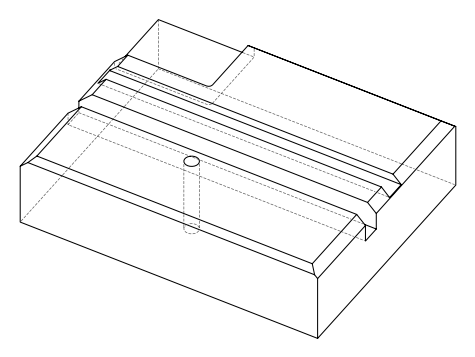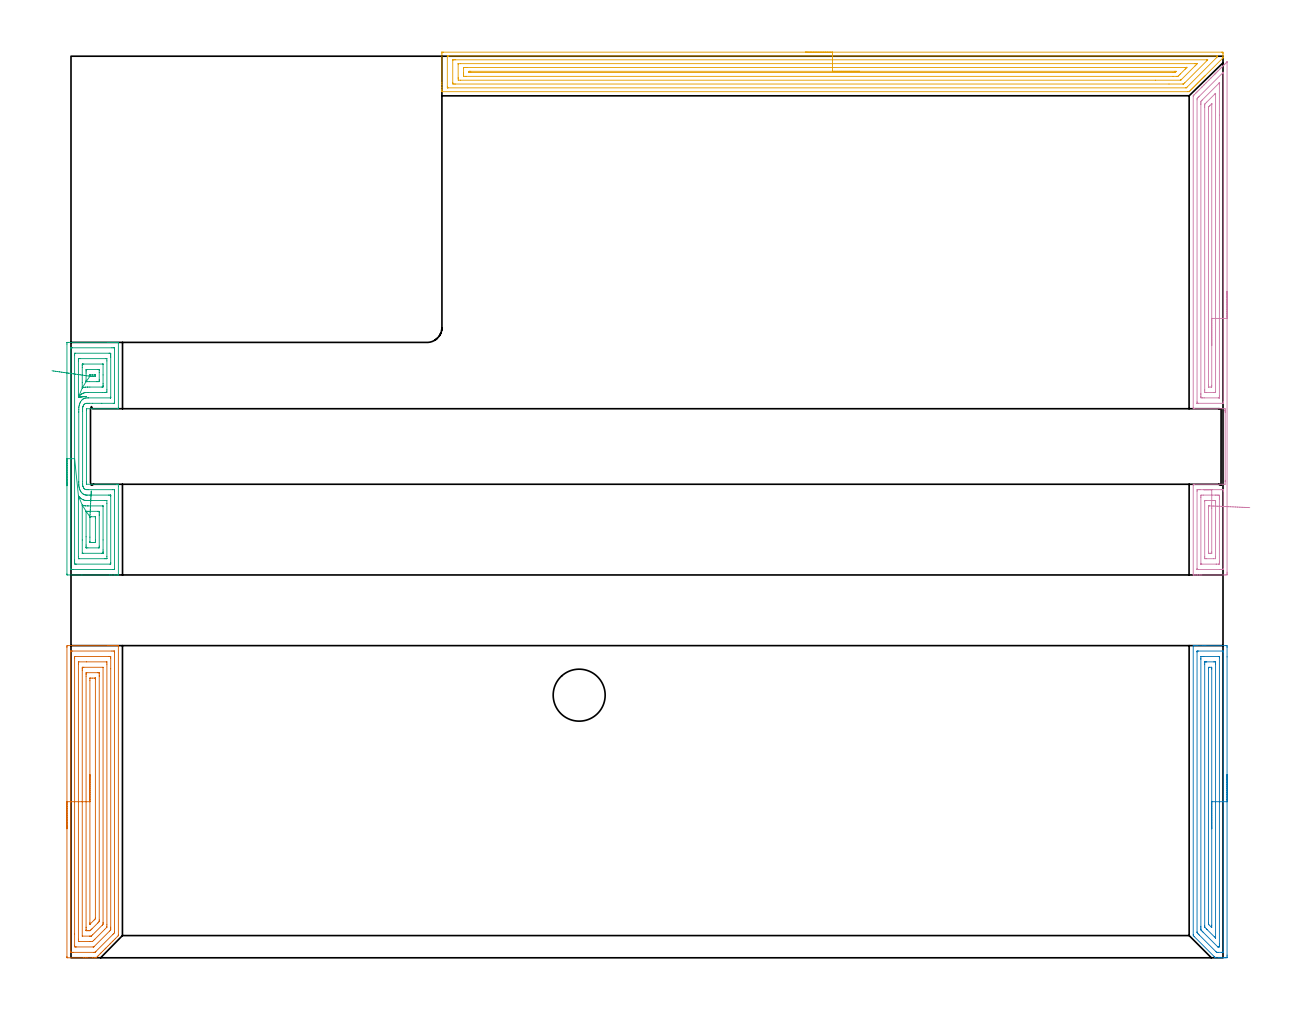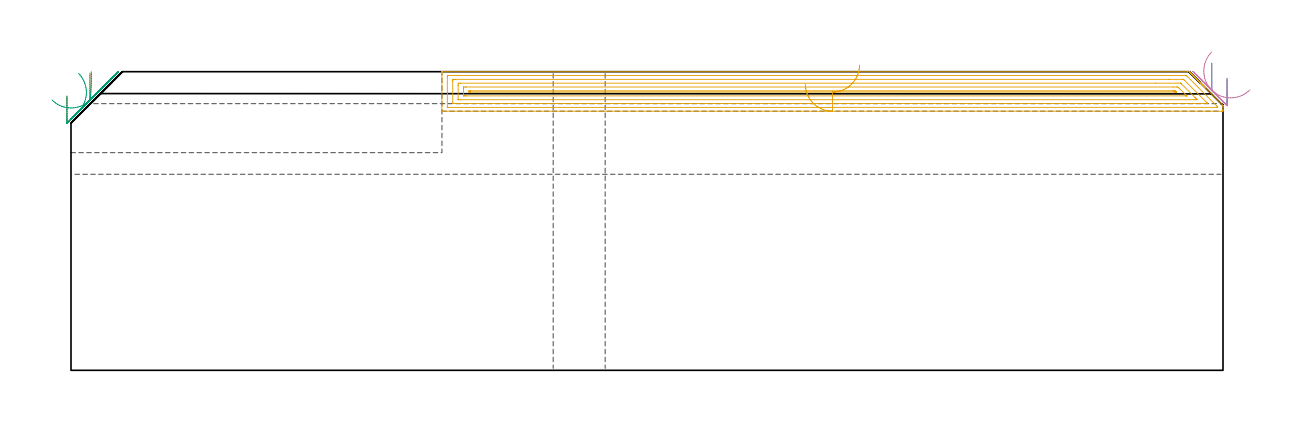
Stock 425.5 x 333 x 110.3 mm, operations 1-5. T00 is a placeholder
(PLAN: 13 operations, 6 tool changes, 124.8 min)
(1 AREA_MILL | FG_CHAMFER_SURFACE | UGT0205_001 | 6.69 min | 22216 mm3)
(2 AREA_MILL_1 | FG_CHAMFER_SURFACE_1 | UGT0205_001 | 4.73 min | 9531 mm3)
(3 AREA_MILL_2 | FG_CHAMFER_SURFACE_2 | UGT0205_001 | 4.59 min | 18210 mm3)
(4 AREA_MILL_3 | FG_CHAMFER_SURFACE_3 | UGT0205_001 | 6.88 min | 15377 mm3)
(5 AREA_MILL_4 | FG_CHAMFER_SURFACE_4 | UGT0205_001 | 13.79 min | 30699 mm3)
(6 AREA_MILL_5 | FG_CHAMFER_SURFACE_5 | UGT0205_001 | 9.9 min | 13432 mm3)
(7 MILL_CORNER_NOTCH_RECTANGULAR | CORNER_NOTCH_RECTANGULAR | NXT0201_013 | Follow Part, ap 2.5, ae 75% | 56.53 min | 430630 mm3)
(8 MILL_RECTANGULAR_SLOT | SLOT_RECTANGULAR | UGT0201_094 | Follow Part, ap 5, ae 75% | 5.38 min | 133810 mm3)
(9 MILL_RECTANGULAR_SLOT_1 | SLOT_RECTANGULAR_1 | UGT0201_094 | Follow Part, ap 5, ae 75% | 15.1 min | 417049 mm3)
(10 SPOT_DRILL | STEP1HOLE | NXT0321_9005460120000 | 0.05 min | 174 mm3)
(11 DRILL_BLIND_HOLE_INTO_CENTER | STEP1HOLE | NXT0301_092 | 0.08 min | 1740 mm3)
(12 GUN_DRILL_THROUGH_HOLE | STEP1HOLE | UGT0307_009 | 0.57 min | 10550 mm3)
(13 DRILL_TO_ENLARGE_THROUGH_HOLE | STEP1HOLE | UGT0301_259 | 0.48 min | 19427 mm3)
(TOOL UGT0205_001 | Chamfer Mill 20 x 3 x 45 deg. | D20 FL50 Z2)
(TOOL NXT0201_013 | ENDMILL 10mm | D10 FL30 Z4)
(TOOL UGT0201_094 | End mill 20 mm | D20 FL38 Z4)
(TOOL NXT0321_9005460120000 | NC Spot Drill, 142deg, 12mm, Carbide, Uncoated | D12 PA142 FL30 Z2)
(TOOL NXT0301_092 | Carbide Drill 12.1mm [860.1-1210-061A1-MM 2214] | D12.1 PA140 FL77 Z2)
(TOOL UGT0307_009 | Gun Drill 12 mm | D12 PA130 FL24 Z1)
(TOOL UGT0301_259 | Twist Drill 19.2 mm | D19.2 PA118 FL140 Z2)
(OP 1 AREA_MILL)
G17 G21 G94 G90
T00 M6
G54
G17 G0 G90 X-1.5 Y47.65 S1061 M3
G43 Z120.3 H0
Z101.3
G94 G1 Y47.688 Z100.428 F250.
Y47.802 Z99.564
Y47.991 Z98.712
Y48.253 Z97.88
Y48.587 Z97.074
Y48.99 Z96.3
Y49.459 Z95.564
Y49.99 Z94.872
Y50.579 Z94.229
Y51.222 Z93.64
Y51.914 Z93.108
Y52.65 Z92.64
Y53.424 Z92.237
Y54.23 Z91.903
Y55.062 Z91.641
Y55.914 Z91.452
Y56.778 Z91.338
Y57.65 Z91.3
Y114.708
X-1.497 Y115.014 Z91.302
X-1.492 Y115.29 Z91.306
X-1.211 Y115.3 Z91.586
X13.646 Z106.441
X14.238 Z107.032
X14.836 Z107.633
X15.13 Z107.926
X15.728 Z108.524
X16.021 Z108.816
X16.597 Z109.396
X17.114 Z109.913
X17.455 Y115.293 Z110.247
X17.497 Y115.29 Z110.288
X17.5 Y115.153 Z110.3
Y8.616
Y8.205 Z110.285
X17.387 Y8.086 Z110.184
X16.471 Y7.171 Z109.271
X16.135 Y6.833 Z108.931
X15.578 Y6.278 Z108.378
X15.243 Y5.942 Z108.04
X14.686 Y5.386 Z107.486
X14.352 Y5.05 Z107.148
X13.794 Y4.493 Z106.593
X13.46 Y4.159 Z106.257
X12.901 Y3.601 Z105.701
X12.569 Y3.267 Z105.365
X12.009 Y2.709 Z104.808
X11.677 Y2.376 Z104.474
X11.116 Y1.816 Z103.916
X10.786 Y1.484 Z103.582
X10.224 Y0.924 Z103.024
X9.894 Y0.592 Z102.69
X9.447 Y0.147 Z102.245
X9.337 Y0.04 Z102.135
X9.304 Y0.01 Z102.101
X9.044 Y0. Z101.843
X8.587 Z101.386
X8. Z100.795
X5.924 Z98.722
X5.326 Z98.121
X4.734 Z97.529
X-1.212 Y0.001 Z91.585
X-1.492 Y0.01 Z91.306
X-1.499 Y0.288 Z91.299
Y0.32
X-1.5 Y57.65 Z91.3
X-0.086 Z92.714
X-0.085 Y113.055 Z92.715
X-0.082 Y113.184 Z92.718
X-0.079 Y113.269 Z92.721
X-0.074 Y113.292 Z92.726
X-0.067 Y113.293 Z92.733
X-0.021 Y113.296 Z92.779
X0.495 Y113.3 Z93.295
X15.13 Z107.93
X15.647 Y113.298 Z108.447
X16.021 Y113.292 Z108.821
X16.068 Y113.29 Z108.868
X16.079 Y113.119 Z108.879
X16.084 Y112.989 Z108.884
X16.085 Y112.925 Z108.885
Y9.443
X16.083 Y9.378 Z108.883
X16.079 Y9.253 Z108.879
X16.021 Y9.183 Z108.821
X15.741 Y8.896 Z108.541
X15.466 Y8.616 Z108.266
X9.226 Y2.376 Z102.026
X9.058 Y2.209 Z101.858
X8.891 Y2.048 Z101.691
X8.856 Y2.017 Z101.656
X8.826 Y2.01 Z101.626
X8.762 Y2.005 Z101.562
X8.633 Y2.002 Z101.433
X8.375 Y2. Z101.175
X0.87 Z93.67
X0.353 Y2.002 Z93.153
X-0.021 Y2.008 Z92.779
X-0.068 Y2.01 Z92.732
X-0.079 Y2.181 Z92.721
X-0.084 Y2.311 Z92.716
X-0.085 Y2.376 Z92.715
X-0.086 Y57.65 Z92.714
X1.328 Z94.128
X1.329 Y110.682 Z94.129
X1.333 Y111.141 Z94.133
X1.335 Y111.248 Z94.135
X1.344 Y111.29 Z94.144
X1.445 Y111.295 Z94.245
X1.604 Y111.299 Z94.404
X14.08 Y111.3 Z106.88
X14.238 Y111.297 Z107.038
X14.397 Y111.291 Z107.197
X14.665 Y111.276 Z107.465
X14.667 Y111.141 Z107.467
X14.671 Y110.709 Z107.471
X14.672 Y106.752 Z107.472
X14.671 Y11.291 Z107.471
X14.67 Y10.859 Z107.47
X14.667 Y10.399 Z107.467
X14.665 Y10.295 Z107.465
X14.608 Y10.22 Z107.408
X14.516 Y10.122 Z107.316
X14.238 Y9.838 Z107.038
X8.558 Y4.159 Z101.358
X8.445 Y4.052 Z101.245
X8.405 Y4.016 Z101.205
X8.317 Y4.009 Z101.117
X8.157 Y4.001 Z100.957
X1.92 Y4. Z94.72
X1.762 Y4.003 Z94.562
X1.603 Y4.009 Z94.403
X1.335 Y4.024 Z94.135
X1.333 Y4.159 Z94.133
X1.33 Y4.591 Z94.13
X1.328 Y8.744 Z94.128
Y57.65
X2.743 Z95.543
Y108.467
X2.748 Y109.264 Z95.548
X2.749 Y109.286 Z95.549
X2.764 Y109.29 Z95.564
X2.815 Y109.295 Z95.615
X2.919 Y109.298 Z95.719
X5.772 Y109.3 Z98.572
X13.092 Y109.299 Z105.892
X13.188 Y109.296 Z105.988
X13.235 Y109.291 Z106.035
X13.251 Y109.288 Z106.051
X13.257 Y108.467 Z106.057
Y12.182
X13.253 Y11.385 Z106.053
X13.25 Y11.338 Z106.05
X13.234 Y11.291 Z106.034
X12.403 Y10.452 Z105.203
X8.785 Y6.833 Z101.585
X8.39 Y6.443 Z101.19
X8. Y6.06 Z100.8
X7.935 Y6.006 Z100.735
X7.109 Y6. Z99.909
X7.05 Z99.85
X2.908 Y6.001 Z95.708
X2.812 Y6.004 Z95.612
X2.765 Y6.009 Z95.565
X2.749 Y6.012 Z95.549
X2.743 Y6.833 Z95.543
Y57.65
X4.157 Z96.957
Y106.071
X4.158 Y106.684 Z96.958
X4.16 Y106.96 Z96.96
X4.164 Y107.24 Z96.964
X4.172 Y107.291 Z96.972
X4.205 Y107.294 Z97.005
X4.281 Y107.297 Z97.081
X4.435 Y107.299 Z97.235
X4.711 Y107.3 Z97.511
X11.841 Y107.299 Z104.641
X11.843 Y107.297 Z104.643
X11.842 Y13.074 Z104.642
X11.841 Y12.798 Z104.641
X11.836 Y12.489 Z104.636
X11.832 Y12.342 Z104.632
X11.682 Y12.182 Z104.482
X11.624 Y12.123 Z104.424
X11.565 Y12.063 Z104.365
X8. Y8.498 Z100.8
X7.61 Y8.115 Z100.41
X7.538 Y8.048 Z100.338
X7.492 Y8.01 Z100.292
X7.417 Y8.008 Z100.217
X7.109 Y8.003 Z99.909
X6.833 Y8. Z99.633
X4.159 Y8.001 Z96.959
X4.157 Y8.003 Z96.957
Y57.65
X5.571 Z98.371
Y104.009
X5.572 Y104.655 Z98.372
X5.574 Y104.901 Z98.374
X5.578 Y105.223 Z98.378
X5.585 Y105.29 Z98.385
X5.686 Y105.295 Z98.486
X5.82 Y105.299 Z98.62
X9.782 Y105.3 Z102.582
X10.277 Y105.298 Z103.077
X10.395 Y105.293 Z103.195
X10.417 Y105.291 Z103.217
X10.422 Y105.251 Z103.222
X10.426 Y105.149 Z103.226
X10.428 Y104.901 Z103.228
X10.429 Y104.254 Z103.229
Y104.009
Y13.965
X10.427 Y13.642 Z103.227
X10.424 Y13.481 Z103.224
X10.422 Y13.403 Z103.222
X10.394 Y13.353 Z103.194
X10.124 Y13.074 Z102.924
X9.954 Y12.902 Z102.754
X9.782 Y12.73 Z102.582
X7.726 Y10.673 Z100.526
X7.451 Y10.399 Z100.251
X7.279 Y10.229 Z100.079
X7.109 Y10.067 Z99.909
X7.045 Y10.01 Z99.845
X6.986 Y10.007 Z99.786
X6.863 Y10.003 Z99.663
X6.616 Y10. Z99.416
X6.218 Z99.018
X5.724 Y10.002 Z98.524
X5.605 Y10.007 Z98.405
X5.583 Y10.009 Z98.383
X5.578 Y10.049 Z98.378
X5.574 Y10.151 Z98.374
X5.572 Y10.399 Z98.372
X5.571 Y11.046 Z98.371
Y11.291
Y57.65
X6.985 Z99.785
Y102.35
X6.987 Y103.118 Z99.787
X6.989 Y103.238 Z99.789
X6.992 Y103.279 Z99.792
X6.999 Y103.29 Z99.799
X7.018 Y103.293 Z99.818
X7.109 Y103.296 Z99.909
X7.818 Y103.3 Z100.618
X8.709 Z101.509
X8.891 Y103.299 Z101.691
X8.952 Y103.297 Z101.752
X8.999 Y103.292 Z101.799
X9.008 Y103.289 Z101.808
X9.01 Y103.275 Z101.81
X9.013 Y103.241 Z101.813
X9.014 Y103.118 Z101.814
X9.015 Y102.994 Z101.815
X9.014 Y14.857 Z101.814
X9.013 Y14.735 Z101.813
X9.008 Y14.61 Z101.808
X8.998 Y14.407 Z101.798
X8.891 Y14.294 Z101.691
X8.729 Y14.128 Z101.529
X8.568 Y13.965 Z101.368
X7.109 Y12.506 Z99.909
X7.013 Y12.413 Z99.813
X6.997 Y12.4 Z99.797
X6.994 Y12.399 Z99.794
X6.992 Y12.408 Z99.792
X6.988 Y12.538 Z99.788
X6.986 Y12.703 Z99.786
X6.985 Y12.95 Z99.785
Y57.65
Y58.522 Z99.823
Y59.387 Z99.937
Y60.238 Z100.126
Y61.07 Z100.388
Y61.876 Z100.722
Y62.65 Z101.125
Y63.386 Z101.594
Y64.078 Z102.125
Y64.721 Z102.714
Y65.31 Z103.357
Y65.842 Z104.05
Y66.31 Z104.785
Y66.713 Z105.559
Y67.047 Z106.365
Y67.309 Z107.197
Y67.498 Z108.049
Y67.612 Z108.914
Y67.65 Z109.785
G0 Z120.3
M5
M2
(OP 2 AREA_MILL_1)
G17 G21 G94 G90
T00 M6
G54
G17 G0 G90 X427. Y67.65 S1061 M3
G43 Z120.3 H0
Z107.8
G94 G1 Y67.612 Z106.928 F250.
Y67.498 Z106.063
Y67.309 Z105.212
Y67.047 Z104.38
Y66.713 Z103.574
Y66.31 Z102.8
Y65.841 Z102.064
Y65.31 Z101.372
Y64.721 Z100.729
Y64.078 Z100.14
Y63.386 Z99.608
Y62.65 Z99.14
Y61.876 Z98.737
Y61.07 Z98.403
Y60.238 Z98.141
Y59.386 Z97.952
Y58.522 Z97.838
Y57.65 Z97.8
Y0.982
X426.999 Y0.592 Z97.801
X426.994 Y0.097 Z97.802
X426.991 Y0.008 Z97.805
X426.501 Y0. Z98.293
X425.908 Z98.89
X425.617 Z99.18
X425.023 Z99.774
X424.732 Z100.064
X424.15 Z100.65
X423.847 Z100.952
X422.739 Y0.001 Z102.061
X422.693 Y0.01 Z102.105
X422.52 Y0.179 Z102.276
X422.404 Y0.295 Z102.394
X422.169 Y0.531 Z102.631
X414.887 Y7.813 Z109.913
X414.581 Y8.12 Z110.217
X414.506 Y8.199 Z110.292
X414.5 Y8.616 Z110.3
Y115.153
X414.503 Y115.292 Z110.288
X414.518 Y115.3 Z110.272
X414.828 Z109.971
X415.301 Z109.498
X415.883 Z108.911
X417.944 Z106.853
X418.538 Z106.257
X419.126 Z105.669
X426.501 Z98.296
X426.801 Y115.297 Z97.996
X426.992 Y115.29 Z97.805
X426.999 Y115.098 Z97.799
X427. Y114.708 Z97.8
Y111.141
Y57.65
X425.586 Z99.214
Y2.376
X425.583 Y2.16 Z99.217
X425.58 Y2.054 Z99.22
X425.577 Y2.01 Z99.223
X425.477 Y2.007 Z99.323
X425.103 Y2.001 Z99.697
X423.847 Z100.953
X423.33 Y2.005 Z101.47
X423.15 Y2.012 Z101.65
X422.962 Y2.192 Z101.838
X422.775 Y2.376 Z102.025
X416.768 Y8.382 Z108.032
X416.536 Y8.616 Z108.264
X416.299 Y8.863 Z108.501
X415.921 Y9.267 Z108.879
X415.915 Y9.476 Z108.885
Y9.508
X415.914 Y112.925 Z108.886
X415.917 Y113.14 Z108.883
X415.92 Y113.246 Z108.88
X415.923 Y113.29 Z108.877
X416.023 Y113.293 Z108.777
X416.397 Y113.299 Z108.403
X425.245 Z99.555
X425.465 Y113.294 Z99.335
X425.557 Y113.29 Z99.243
X425.579 Y113.279 Z99.221
X425.581 Y113.238 Z99.219
X425.584 Y113.144 Z99.216
X425.586 Y112.956 Z99.214
Y112.925
Y57.65
X424.172 Z100.628
X424.171 Y5.05 Z100.629
X424.17 Y4.725 Z100.63
X424.165 Y4.159 Z100.635
X424.155 Y4.01 Z100.645
X424.002 Y4.003 Z100.798
X423.847 Z100.953
X423.69 Y4.009 Z101.11
X423.596 Y4.015 Z101.204
X423.545 Y4.061 Z101.255
X423.442 Y4.159 Z101.358
X418.092 Y9.508 Z106.708
X417.653 Y9.951 Z107.147
X417.432 Y10.18 Z107.368
X417.335 Y10.295 Z107.465
X417.333 Y10.399 Z107.467
X417.33 Y10.725 Z107.47
X417.329 Y11.291 Z107.471
X417.328 Y11.618 Z107.472
X417.329 Y110.25 Z107.471
X417.33 Y110.575 Z107.47
X417.335 Y111.141 Z107.465
X417.345 Y111.29 Z107.455
X417.498 Y111.298 Z107.302
X417.653 Y111.299 Z107.147
X418.381 Y111.3 Z106.419
X423.847 Y111.299 Z100.953
X424.004 Y111.296 Z100.796
X424.108 Y111.29 Z100.692
X424.165 Y111.281 Z100.635
X424.167 Y111.25 Z100.633
X424.17 Y111.141 Z100.63
X424.171 Y110.815 Z100.629
X424.172 Y57.65 Z100.628
X422.757 Z102.043
Y7.495
X422.755 Y7.381 Z102.045
X422.753 Y7.325 Z102.047
X422.752 Y7.311 Z102.048
X422.738 Y7.322 Z102.062
X422.325 Y7.725 Z102.475
X419.65 Y10.399 Z105.15
X419.423 Y10.627 Z105.377
X418.766 Y11.291 Z106.034
X418.75 Y11.336 Z106.05
X418.747 Y11.377 Z106.053
X418.744 Y11.462 Z106.056
X418.743 Y11.633 Z106.057
Y11.976
Y108.467
X418.747 Y109.148 Z106.053
X418.75 Y109.248 Z106.05
X418.757 Y109.29 Z106.043
X418.803 Y109.292 Z105.997
X419.009 Y109.296 Z105.791
X419.423 Y109.3 Z105.377
X419.481 Z105.319
X422.135 Z102.665
X422.508 Y109.298 Z102.292
X422.694 Y109.294 Z102.106
X422.74 Y109.29 Z102.06
X422.751 Y109.285 Z102.049
X422.753 Y109.271 Z102.047
X422.755 Y109.211 Z102.045
X422.757 Y108.673 Z102.043
Y108.467
Y57.65
X421.343 Z103.457
Y12.031
X421.337 Y11.291 Z103.463
X421.336 Y11.23 Z103.464
X421.212 Y11.291 Z103.588
X421.192 Y11.308 Z103.608
X420.308 Y12.19 Z104.492
X420.199 Y12.303 Z104.601
X420.174 Y12.332 Z104.626
X420.164 Y12.346 Z104.636
X420.162 Y12.416 Z104.638
X420.159 Y12.618 Z104.641
X420.157 Y12.922 Z104.643
Y13.074
X420.158 Y106.835 Z104.642
X420.159 Y106.988 Z104.641
X420.164 Y107.282 Z104.636
X420.308 Y107.29 Z104.492
X420.584 Y107.297 Z104.216
X421.192 Y107.296 Z103.608
X421.28 Y107.294 Z103.52
X421.327 Y107.291 Z103.473
X421.336 Y107.139 Z103.464
X421.341 Y106.836 Z103.459
X421.343 Y106.684 Z103.457
Y57.65
Y56.778 Z103.495
Y55.913 Z103.609
Y55.062 Z103.798
Y54.23 Z104.06
Y53.424 Z104.394
Y52.65 Z104.797
Y51.914 Z105.265
Y51.222 Z105.796
Y50.579 Z106.386
Y49.99 Z107.029
Y49.458 Z107.721
Y48.99 Z108.457
Y48.587 Z109.231
Y48.253 Z110.037
Y47.991 Z110.869
Y47.802 Z111.72
Y47.688 Z112.585
Y47.65 Z113.457
G0 Z120.3
M5
M2
(OP 3 AREA_MILL_2)
G17 G21 G94 G90
T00 M6
G54
G17 G0 G90 X-1.5 Y174.35 S1061 M3
G43 Z120.3 H0
Z101.3
G94 G1 Y174.388 Z100.428 F250.
Y174.502 Z99.563
Y174.691 Z98.712
Y174.953 Z97.88
Y175.287 Z97.074
Y175.69 Z96.3
Y176.158 Z95.564
Y176.69 Z94.872
Y177.279 Z94.229
Y177.922 Z93.64
Y178.614 Z93.108
Y179.35 Z92.64
Y180.124 Z92.237
Y180.93 Z91.903
Y181.762 Z91.641
Y182.613 Z91.452
Y183.478 Z91.338
Y184.35 Z91.3
X-1.499 Y226.705 Z91.301
X-1.494 Y227.287 Z91.303
X-1.492 Y227.293 Z91.306
X-0.912 Y227.3 Z91.885
X13.644 Z106.439
X14.238 Z107.032
X14.832 Z107.629
X15.13 Z107.926
X15.723 Z108.52
X16.021 Z108.816
X16.616 Z109.415
X17.107 Z109.907
X17.454 Y227.296 Z110.245
X17.489 Y227.294 Z110.279
X17.497 Y227.291 Z110.288
X17.5 Y227.151 Z110.3
Y203.083
X17.496 Y202.81 Z110.29
X17.413 Y202.807 Z110.208
X17.133 Y202.8 Z109.929
X5.701 Z98.499
Y202.566
X5.706 Y202.257 Z98.494
X5.708 Y202.215 Z98.492
X5.7 Y202.167 Z98.5
Y175.879
Y175.756 Z98.499
Y175.741 Z98.5
Y174.9
X16.97 Z109.768
X17.373 Y174.893 Z110.171
X17.494 Y174.89 Z110.292
X17.5 Y174.095 Z110.3
Y141.549
X17.497 Y141.41 Z110.288
X17.455 Y141.408 Z110.246
X17.107 Y141.4 Z109.906
X16.616 Z109.415
X16.021 Z108.816
X14.832 Z107.629
X14.238 Z107.032
X4.023 Z96.82
X-1.21 Y141.401 Z91.587
X-1.492 Y141.41 Z91.306
X-1.499 Y141.691 Z91.299
Y141.721
X-1.5 Y184.35 Z91.3
X-0.086 Z92.714
X-0.085 Y225.052 Z92.715
X-0.082 Y225.182 Z92.718
X-0.079 Y225.267 Z92.721
X-0.074 Y225.292 Z92.726
X-0.067 Y225.293 Z92.733
X-0.021 Y225.296 Z92.779
X0.493 Y225.3 Z93.293
X15.13 Z107.93
X15.644 Y225.298 Z108.444
X16.021 Y225.292 Z108.821
X16.068 Y225.29 Z108.868
X16.079 Y225.116 Z108.879
X16.084 Y224.987 Z108.884
X16.085 Y224.922 Z108.885
Y205.175
X16.083 Y205.045 Z108.883
X16.077 Y204.81 Z108.877
X16.021 Y204.808 Z108.821
X15.633 Y204.801 Z108.433
X11.371 Y204.8 Z104.171
X8. Z100.8
X6.722 Z99.522
X6.218 Y204.798 Z99.018
X5.837 Y204.794 Z98.637
X5.583 Y204.783 Z98.383
X5.326 Y204.719 Z98.126
X5.124 Y204.616 Z97.924
X4.875 Y204.413 Z97.675
X4.679 Y204.169 Z97.479
X4.612 Y204.063 Z97.412
X4.554 Y203.955 Z97.354
X4.435 Y203.681 Z97.235
X4.396 Y203.56 Z97.196
X4.387 Y203.521 Z97.187
X4.313 Y203.138 Z97.113
X4.292 Y202.772 Z97.092
X4.29 Y202.63 Z97.09
X4.286 Y201.887 Z97.086
Y201.738
Y175.879
X4.289 Y175.133 Z97.089
X4.293 Y174.987 Z97.093
X4.308 Y174.61 Z97.108
X4.338 Y174.399 Z97.138
X4.395 Y174.135 Z97.195
X4.407 Y174.096 Z97.207
X4.435 Y174.017 Z97.235
X4.594 Y173.67 Z97.394
X4.712 Y173.483 Z97.512
X4.826 Y173.341 Z97.626
X4.963 Y173.204 Z97.763
X5.172 Y173.056 Z97.972
X5.326 Y172.981 Z98.126
X5.465 Y172.938 Z98.265
X5.617 Y172.913 Z98.417
X6.218 Y172.904 Z99.018
X6.521 Y172.901 Z99.321
X15.434 Y172.9 Z108.234
X16.021 Y172.896 Z108.821
X16.059 Y172.894 Z108.859
X16.075 Y172.891 Z108.875
X16.079 Y172.767 Z108.879
X16.084 Y172.507 Z108.884
X16.085 Y172.377 Z108.885
Y143.648
X16.082 Y143.518 Z108.882
X16.079 Y143.433 Z108.879
X16.074 Y143.408 Z108.874
X16.067 Y143.407 Z108.867
X16.021 Y143.404 Z108.821
X15.507 Y143.4 Z108.307
X0.87 Z93.67
X0.356 Y143.401 Z93.156
X-0.021 Y143.408 Z92.779
X-0.068 Y143.41 Z92.732
X-0.079 Y143.584 Z92.721
X-0.084 Y143.713 Z92.716
X-0.085 Y143.778 Z92.715
X-0.086 Y184.35 Z92.714
X1.328 Z94.128
X1.329 Y222.68 Z94.129
X1.332 Y223.138 Z94.132
X1.335 Y223.246 Z94.135
X1.338 Y223.29 Z94.138
X1.439 Y223.294 Z94.239
X1.601 Y223.299 Z94.401
X14.078 Z106.878
X14.238 Y223.296 Z107.038
X14.4 Y223.29 Z107.2
X14.665 Y223.273 Z107.465
X14.667 Y223.138 Z107.467
X14.67 Y222.707 Z107.47
X14.671 Y222.247 Z107.471
X14.672 Y221.813 Z107.472
X14.671 Y207.088 Z107.471
X14.67 Y206.871 Z107.47
X14.667 Y206.819 Z107.467
X14.665 Y206.812 Z107.465
X14.656 Y206.808 Z107.456
X14.622 Y206.804 Z107.422
X14.526 Y206.8 Z107.326
X6.506 Y206.799 Z99.306
X6.218 Y206.795 Z99.018
X5.629 Y206.785 Z98.429
X5.326 Y206.75 Z98.126
X5.077 Y206.688 Z97.877
X4.898 Y206.625 Z97.698
X4.712 Y206.531 Z97.512
X4.435 Y206.363 Z97.235
X4.341 Y206.291 Z97.141
X4.226 Y206.196 Z97.026
X3.987 Y205.969 Z96.787
X3.889 Y205.851 Z96.689
X3.544 Y205.38 Z96.344
X3.515 Y205.334 Z96.315
X3.498 Y205.305 Z96.298
X3.332 Y204.962 Z96.132
X3.232 Y204.726 Z96.032
X3.12 Y204.413 Z95.92
X3.023 Y204.043 Z95.823
X2.925 Y203.521 Z95.725
X2.902 Y203.272 Z95.702
X2.879 Y202.63 Z95.679
X2.875 Y202.407 Z95.675
X2.872 Y201.738 Z95.672
Y201.519
Y175.879
X2.873 Y175.659 Z95.673
X2.879 Y174.987 Z95.679
X2.884 Y174.756 Z95.684
X2.9 Y174.422 Z95.7
X2.939 Y174.096 Z95.739
X3. Y173.748 Z95.8
X3.073 Y173.446 Z95.873
X3.147 Y173.204 Z95.947
X3.257 Y172.916 Z96.057
X3.369 Y172.667 Z96.169
X3.448 Y172.498 Z96.248
X3.544 Y172.315 Z96.344
X3.549 Y172.307 Z96.349
X3.719 Y172.059 Z96.519
X3.891 Y171.84 Z96.691
X4.138 Y171.58 Z96.938
X4.32 Y171.42 Z97.12
X4.435 Y171.339 Z97.235
X4.684 Y171.172 Z97.484
X4.939 Y171.058 Z97.739
X5.094 Y171.006 Z97.894
X5.326 Y170.947 Z98.126
X5.585 Y170.914 Z98.385
X5.842 Y170.905 Z98.642
X6.218 Y170.902 Z99.018
X6.738 Y170.9 Z99.538
X13.868 Z106.668
X14.238 Y170.898 Z107.038
X14.609 Y170.892 Z107.409
X14.657 Y170.89 Z107.457
X14.665 Y170.882 Z107.465
X14.667 Y170.865 Z107.467
X14.67 Y170.789 Z107.47
X14.671 Y170.673 Z107.471
X14.672 Y170.529 Z107.472
X14.671 Y146.021 Z107.471
X14.668 Y145.561 Z107.468
X14.665 Y145.454 Z107.465
X14.662 Y145.41 Z107.462
X14.561 Y145.406 Z107.361
X14.399 Y145.401 Z107.199
X1.922 Z94.722
X1.762 Y145.404 Z94.562
X1.6 Y145.41 Z94.4
X1.335 Y145.427 Z94.135
X1.333 Y145.561 Z94.133
X1.33 Y145.993 Z94.13
X1.329 Y146.453 Z94.129
X1.328 Y146.887 Z94.128
Y184.35
X2.75 Y170.579 Z95.55
X2.755 Y170.577 Z95.555
X2.764 Y170.569 Z95.564
X2.797 Y170.529 Z95.597
X2.975 Y170.316 Z95.775
X3.172 Y170.103 Z95.972
X3.365 Y169.905 Z96.165
X3.544 Y169.749 Z96.344
X3.681 Y169.637 Z96.481
X4.131 Y169.339 Z96.931
X4.435 Y169.187 Z97.235
X4.723 Y169.075 Z97.523
X5.099 Y168.972 Z97.899
X5.326 Y168.939 Z98.126
X5.694 Y168.913 Z98.494
X6.061 Y168.902 Z98.861
X6.218 Y168.901 Z99.018
X6.954 Y168.9 Z99.754
X12.456 Z105.256
X13.197 Y168.896 Z105.997
X13.226 Y168.89 Z106.026
X13.25 Y168.842 Z106.05
X13.257 Y167.854 Z106.057
Y148.237
X13.252 Y147.44 Z106.052
X13.251 Y147.416 Z106.051
X13.238 Y147.41 Z106.038
X13.187 Y147.406 Z105.987
X13.083 Y147.402 Z105.883
X12.874 Y147.4 Z105.674
X12.456 Z105.256
X3.101 Z95.901
X2.906 Y147.402 Z95.706
X2.81 Y147.405 Z95.61
X2.762 Y147.41 Z95.562
X2.749 Y147.414 Z95.549
X2.743 Y148.237 Z95.543
Y169.547
X2.744 Y170.438 Z95.544
X2.745 Y170.529 Z95.545
X2.748 Y170.577 Z95.548
X2.75 Y170.579 Z95.55
X4.164 Y167.194 Z96.964
X4.21 Y167.187 Z97.01
X4.435 Y167.117 Z97.235
X5.034 Y166.962 Z97.834
X5.326 Y166.929 Z98.126
X5.363 Y166.925 Z98.163
X6.218 Y166.902 Z99.018
X6.279 Y166.901 Z99.079
X11.627 Y166.899 Z104.427
X11.768 Y166.894 Z104.568
X11.833 Y166.89 Z104.633
X11.837 Y166.857 Z104.637
X11.84 Y166.817 Z104.64
X11.842 Y166.684 Z104.642
X11.843 Y154.339 Z104.643
Y150.633
X11.842 Y150.02 Z104.642
X11.84 Y149.744 Z104.64
X11.836 Y149.464 Z104.636
X11.83 Y149.409 Z104.63
X11.797 Y149.407 Z104.597
X11.72 Y149.403 Z104.52
X11.565 Y149.401 Z104.365
X11.293 Y149.4 Z104.093
X4.435 Y149.401 Z97.235
X4.162 Y149.402 Z96.962
X4.159 Y149.405 Z96.959
X4.158 Y149.406 Z96.958
X4.157 Y154.311 Z96.957
X4.158 Y166.962 Z96.958
X4.159 Y167.101 Z96.959
X4.164 Y167.194 Z96.964
X5.578 Y164.905 Z98.378
X5.595 Y164.91 Z98.395
X6.218 Y164.904 Z99.018
X6.495 Y164.901 Z99.295
X9.782 Y164.899 Z102.582
X10.063 Y164.898 Z102.863
X10.409 Y164.89 Z103.209
X10.422 Y164.539 Z103.222
X10.425 Y164.287 Z103.225
X10.429 Y163.64 Z103.229
Y163.395
X10.428 Y152.049 Z103.228
X10.427 Y151.803 Z103.227
X10.422 Y151.48 Z103.222
X10.42 Y151.41 Z103.22
X10.32 Y151.406 Z103.12
X10.184 Y151.401 Z102.984
X6.218 Y151.4 Z99.018
X5.728 Y151.402 Z98.528
X5.606 Y151.407 Z98.406
X5.582 Y151.409 Z98.382
X5.578 Y151.451 Z98.378
X5.574 Y151.555 Z98.374
X5.572 Y151.803 Z98.372
X5.571 Y152.45 Z98.371
Y155.49
X5.572 Y164.772 Z98.372
X5.573 Y164.853 Z98.373
X5.575 Y164.892 Z98.375
X5.578 Y164.905 Z98.378
X6.992 Y162.89 Z99.792
X7.011 Y162.892 Z99.811
X7.109 Y162.895 Z99.909
X7.604 Y162.9 Z100.404
X8.948 Z101.748
X8.983 Y162.898 Z101.783
X9.001 Y162.894 Z101.801
X9.006 Y162.892 Z101.806
X9.008 Y162.873 Z101.808
X9.013 Y162.627 Z101.813
X9.014 Y162.504 Z101.814
X9.015 Y162.38 Z101.815
Y154.355
X9.013 Y153.587 Z101.813
X9.011 Y153.467 Z101.811
X9.008 Y153.425 Z101.808
X9.003 Y153.41 Z101.803
X8.984 Y153.407 Z101.784
X8.891 Y153.404 Z101.691
X8.186 Y153.4 Z100.986
X8. Z100.8
X7.295 Z100.095
X7.109 Y153.403 Z99.909
X7.047 Y153.406 Z99.847
X7.002 Y153.409 Z99.802
X6.992 Y153.465 Z99.792
X6.989 Y153.587 Z99.789
X6.987 Y153.709 Z99.787
X6.985 Y155.37 Z99.785
X6.986 Y162.627 Z99.786
X6.987 Y162.751 Z99.787
X6.989 Y162.833 Z99.789
X6.992 Y162.89 Z99.792
X7.037 Y163.757 Z99.875
X7.081 Y164.614 Z100.033
X7.125 Y165.453 Z100.266
X7.167 Y166.27 Z100.571
X7.207 Y167.056 Z100.946
X7.246 Y167.807 Z101.388
X7.283 Y168.517 Z101.894
X7.317 Y169.18 Z102.46
X7.349 Y169.791 Z103.081
X7.377 Y170.346 Z103.754
X7.403 Y170.84 Z104.473
X7.425 Y171.27 Z105.232
X7.444 Y171.632 Z106.025
X7.459 Y171.923 Z106.847
X7.47 Y172.142 Z107.692
X7.477 Y172.287 Z108.552
X7.481 Y172.356 Z109.421
Y172.349 Z110.294
G0 X2.778 Y207.091 Z109.692
G1 X3.364 Y207.143 Z109.048
X3.892 Y207.191 Z108.354
X4.357 Y207.233 Z107.618
X4.757 Y207.269 Z106.843
X5.088 Y207.299 Z106.036
X5.347 Y207.322 Z105.204
X5.533 Y207.339 Z104.352
X5.645 Y207.349 Z103.487
X5.681 Y207.352 Z102.615
X5.642 Y207.349 Z101.744
X5.526 Y207.338 Z100.879
X5.337 Y207.321 Z100.028
X5.074 Y207.298 Z99.196
X4.74 Y207.267 Z98.391
X4.337 Y207.231 Z97.618
X3.869 Y207.189 Z96.883
X3.338 Y207.141 Z96.192
X2.75 Y207.088 Z95.55
X2.749 Z95.549
X2.746 Y207.299 Z95.546
X2.743 Y207.89 Z95.543
Y207.98
Y220.463
X2.748 Y221.26 Z95.548
X2.749 Y221.284 Z95.549
X2.762 Y221.29 Z95.562
X2.813 Y221.294 Z95.613
X2.917 Y221.298 Z95.717
X3.126 Y221.3 Z95.926
X3.544 Z96.344
X12.899 Z105.699
X13.094 Y221.298 Z105.894
X13.19 Y221.295 Z105.99
X13.238 Y221.29 Z106.038
X13.251 Y221.286 Z106.051
X13.257 Y220.463 Z106.057
Y209.763
X13.252 Y208.966 Z106.052
X13.25 Y208.871 Z106.05
X12.523 Y208.804 Z105.323
X12.456 Y208.802 Z105.256
X11.636 Y208.8 Z104.436
X6.29 Y208.799 Z99.09
X6.218 Y208.798 Z99.018
X5.427 Y208.77 Z98.227
X5.326 Y208.757 Z98.126
X4.967 Y208.691 Z97.767
X4.693 Y208.613 Z97.493
X4.435 Y208.515 Z97.235
X4.087 Y208.328 Z96.887
X3.922 Y208.229 Z96.722
X3.78 Y208.135 Z96.58
X3.574 Y207.98 Z96.374
X3.558 Y207.966 Z96.358
X3.544 Y207.953 Z96.344
X3.102 Y207.53 Z95.902
X2.75 Y207.088 Z95.55
X4.175 Y210.507 Z96.975
X4.164 Y210.564 Z96.964
X4.162 Y210.655 Z96.962
X4.158 Y210.932 Z96.958
X4.157 Y212.438 Z96.957
Y218.067
X4.158 Y218.68 Z96.958
X4.159 Y218.956 Z96.959
X4.164 Y219.236 Z96.964
X4.17 Y219.291 Z96.97
X4.203 Y219.293 Z97.003
X4.28 Y219.297 Z97.08
X4.435 Y219.299 Z97.235
X4.707 Y219.3 Z97.507
X11.565 Y219.299 Z104.365
X11.838 Y219.298 Z104.638
X11.841 Y219.295 Z104.641
X11.842 Y219.294 Z104.642
X11.843 Y215.281 Z104.643
Y212.16
Y211.546
X11.842 Y211.269 Z104.642
X11.839 Y210.99 Z104.639
X11.836 Y210.814 Z104.636
X11.751 Y210.809 Z104.551
X11.565 Y210.803 Z104.365
X11.419 Y210.8 Z104.219
X6.964 Z99.764
X6.218 Y210.796 Z99.018
X6.078 Y210.794 Z98.878
X5.326 Y210.764 Z98.126
X5.227 Y210.754 Z98.027
X4.667 Y210.655 Z97.467
X4.486 Y210.604 Z97.286
X4.435 Y210.588 Z97.235
X4.175 Y210.507 Z96.975
X5.578 Y212.8 Z98.378
X5.576 Y212.834 Z98.376
X5.573 Y212.918 Z98.373
X5.571 Y213.085 Z98.371
Y213.33
Y216.005
X5.572 Y216.651 Z98.372
X5.573 Y216.897 Z98.373
X5.578 Y217.22 Z98.378
X5.579 Y217.29 Z98.379
X5.68 Y217.294 Z98.48
X5.816 Y217.299 Z98.616
X9.782 Y217.3 Z102.582
X10.272 Y217.298 Z103.072
X10.394 Y217.293 Z103.194
X10.418 Y217.291 Z103.218
X10.422 Y217.249 Z103.222
X10.426 Y217.145 Z103.226
X10.428 Y216.897 Z103.228
X10.429 Y216.25 Z103.229
Y213.575
X10.428 Y213.33 Z103.228
X10.426 Y213.006 Z103.226
X10.424 Y212.846 Z103.224
X10.422 Y212.814 Z103.222
X10.387 Y212.809 Z103.187
X10.309 Y212.803 Z103.109
X9.782 Y212.8 Z102.582
X9.421 Z102.221
X6.748 Y212.799 Z99.548
X5.864 Y212.792 Z98.664
X5.597 Z98.397
X5.578 Y212.8 Z98.378
X6.993 Y214.809 Z99.793
X6.99 Y214.842 Z99.79
X6.987 Y214.907 Z99.787
X6.986 Y214.99 Z99.786
Y215.113
X6.989 Y215.233 Z99.789
X6.992 Y215.275 Z99.792
X6.997 Y215.29 Z99.797
X7.016 Y215.293 Z99.816
X7.109 Y215.296 Z99.909
X7.814 Y215.3 Z100.614
X8. Z100.8
X8.705 Z101.505
X8.891 Y215.297 Z101.691
X8.953 Y215.294 Z101.753
X8.998 Y215.29 Z101.798
X9.008 Y215.235 Z101.808
X9.011 Y215.113 Z101.811
X9.012 Y214.993 Z101.812
X9.008 Y214.867 Z101.808
X9.002 Y214.809 Z101.802
X8.969 Y214.807 Z101.769
X8.891 Y214.804 Z101.691
X8.313 Y214.8 Z101.113
X8. Z100.8
X7.421 Z100.221
X7.109 Y214.804 Z99.909
X7.005 Y214.808 Z99.805
X6.993 Y214.809 Z99.793
X6.353 Y214.901 Z99.207
X5.666 Y214.999 Z98.679
X4.935 Y215.104 Z98.214
X4.167 Y215.214 Z97.816
X3.367 Y215.329 Z97.486
X2.543 Y215.447 Z97.228
X1.699 Y215.567 Z97.043
X0.842 Y215.69 Z96.934
X-0.021 Y215.814 Z96.9
X-0.884 Y215.937 Z96.943
X-1.739 Y216.06 Z97.061
X-2.582 Y216.18 Z97.254
X-3.404 Y216.298 Z97.521
X-4.2 Y216.412 Z97.858
X-4.964 Y216.521 Z98.265
X-5.69 Y216.625 Z98.738
X-6.372 Y216.723 Z99.272
X-7.006 Y216.814 Z99.865
G0 Z120.3
M5
M2
(OP 4 AREA_MILL_3)
G17 G21 G94 G90
T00 M6
G54
G17 G0 G90 X427. Y246.15 S1061 M3
G43 Z120.3 H0
Z107.8
G94 G1 Y246.112 Z106.928 F250.
Y245.998 Z106.064
Y245.809 Z105.212
Y245.547 Z104.38
Y245.213 Z103.574
Y244.81 Z102.8
Y244.341 Z102.064
Y243.81 Z101.372
Y243.221 Z100.729
Y242.578 Z100.14
Y241.886 Z99.608
Y241.15 Z99.14
Y240.376 Z98.737
Y239.57 Z98.403
Y238.738 Z98.141
Y237.886 Z97.952
Y237.022 Z97.838
Y236.15 Z97.8
Y142.394
X426.999 Y142.004 Z97.801
X426.994 Y141.507 Z97.804
X426.992 Y141.409 Z97.806
X426.501 Y141.404 Z98.296
X425.902 Y141.4 Z98.895
X417.653 Z107.141
X417.082 Z107.715
X416.768 Z108.028
X416.197 Z108.599
X415.883 Z108.911
X415.256 Z109.543
X414.853 Z109.946
X414.52 Z110.271
X414.502 Y141.408 Z110.288
X414.5 Y141.558 Z110.3
Y174.576
X414.505 Y174.89 Z110.291
X414.54 Y174.892 Z110.257
X414.862 Y174.9 Z109.935
X426.3 Z98.5
Y175.828
X426.298 Y175.915 Z98.494
X426.3 Y176.352 Z98.5
Y201.347
X426.297 Y201.794 Z98.494
X426.3 Y201.881 Z98.5
Y202.15
Y202.182
X426.297 Y202.225 Z98.497
X426.299 Y202.241 Z98.499
X426.3 Y202.279 Z98.5
Y202.8
X414.87 Y202.801 Z109.927
X414.541 Y202.808 Z110.256
X414.505 Y202.81 Z110.291
X414.5 Y203.132 Z110.3
Y318.249
X414.504 Y318.395 Z110.289
X414.521 Y318.418 Z110.272
X414.749 Y318.649 Z110.051
X414.795 Y318.695 Z110.005
X415.441 Y319.342 Z109.356
X415.59 Y319.49 Z109.209
X415.687 Y319.587 Z109.113
X415.883 Y319.784 Z108.914
X415.983 Y319.885 Z108.814
X416.326 Y320.227 Z108.471
X416.453 Y320.353 Z108.346
X416.579 Y320.479 Z108.22
X416.768 Y320.669 Z108.029
X416.876 Y320.777 Z107.922
X417.472 Y321.372 Z107.328
X417.653 Y321.554 Z107.144
X417.768 Y321.669 Z107.029
X418.364 Y322.264 Z106.435
X418.538 Y322.439 Z106.259
X419.256 Y323.157 Z105.543
X419.423 Y323.324 Z105.374
X420.149 Y324.049 Z104.651
X420.308 Y324.209 Z104.489
X421.041 Y324.941 Z103.758
X421.192 Y325.094 Z103.604
X421.631 Y325.531 Z103.169
X421.933 Y325.834 Z102.866
X422.077 Y325.979 Z102.719
X422.494 Y326.394 Z102.306
X422.52 Y326.42 Z102.28
X422.825 Y326.726 Z101.973
X422.962 Y326.864 Z101.834
X423.357 Y327.257 Z101.443
X423.455 Y327.355 Z101.345
X423.718 Y327.618 Z101.081
X423.847 Y327.749 Z100.949
X424.22 Y328.12 Z100.58
X424.363 Y328.263 Z100.437
X424.61 Y328.511 Z100.188
X424.732 Y328.634 Z100.064
X425.083 Y328.983 Z99.717
X425.27 Y329.17 Z99.529
X425.502 Y329.403 Z99.296
X425.617 Y329.518 Z99.18
X425.946 Y329.846 Z98.854
X426.178 Y330.078 Z98.622
X426.395 Y330.296 Z98.403
X426.501 Y330.403 Z98.295
X426.944 Y330.844 Z97.856
X426.992 Y330.89 Z97.807
X426.997 Y330.891 Z97.802
X427. Y330.89 Z97.8
Y236.15
X425.586 Z99.214
Y205.363
X425.582 Y204.932 Z99.218
X425.579 Y204.827 Z99.221
X425.577 Y204.81 Z99.223
X425.543 Y204.806 Z99.257
X425.476 Y204.803 Z99.324
X425.29 Y204.8 Z99.51
X416.442 Z108.358
X416.046 Y204.802 Z108.754
X415.968 Y204.805 Z108.832
X415.932 Y204.81 Z108.868
X415.921 Y204.815 Z108.879
X415.919 Y204.834 Z108.881
X415.917 Y204.932 Z108.883
X415.914 Y205.332 Z108.886
X415.915 Y316.91 Z108.885
X415.921 Y317.336 Z108.879
X416.123 Y317.561 Z108.677
X416.354 Y317.802 Z108.446
X416.561 Y318.011 Z108.239
X416.768 Y318.219 Z108.032
X425.447 Y326.897 Z99.353
X425.538 Y326.983 Z99.262
X425.575 Y327.014 Z99.225
X425.579 Y327.016 Z99.221
X425.581 Y326.988 Z99.219
X425.584 Y326.912 Z99.216
X425.586 Y326.757 Z99.214
Y326.726
Y236.15
X424.172 Z100.628
X424.171 Y207.713 Z100.629
X424.169 Y207.148 Z100.631
X424.166 Y206.826 Z100.634
X424.164 Y206.81 Z100.636
X424.148 Y206.807 Z100.652
X424.105 Y206.803 Z100.695
X424.019 Y206.801 Z100.781
X423.847 Y206.8 Z100.953
X418.538 Y206.801 Z106.262
X417.995 Y206.803 Z106.805
X417.653 Y206.81 Z107.147
X417.335 Y206.83 Z107.465
X417.332 Y207.148 Z107.468
X417.33 Y207.474 Z107.47
X417.329 Y208.04 Z107.471
X417.328 Y208.368 Z107.472
X417.329 Y315.125 Z107.471
X417.33 Y315.451 Z107.47
X417.336 Y316.018 Z107.464
X417.342 Y316.331 Z107.458
X417.653 Y316.651 Z107.147
X417.781 Y316.781 Z107.019
X424.001 Y323.001 Z100.799
X424.157 Y323.157 Z100.643
X424.162 Z100.638
X424.164 Z100.636
X424.169 Y322.947 Z100.631
X424.171 Y322.83 Z100.629
X424.172 Y311.213 Z100.628
Y236.15
X422.757 Z102.043
Y209.139
X422.756 Y208.933 Z102.044
X422.753 Y208.847 Z102.047
X422.751 Y208.814 Z102.049
X422.603 Y208.808 Z102.197
X422.34 Y208.802 Z102.46
X422.208 Y208.8 Z102.592
X419.291 Z105.509
X419.029 Y208.803 Z105.771
X418.854 Y208.809 Z105.946
X418.749 Y208.815 Z106.051
X418.747 Y208.836 Z106.053
X418.745 Y208.933 Z106.055
X418.743 Y209.618 Z106.057
Y209.825
Y314.233
X418.744 Y314.917 Z106.056
X418.747 Y315.125 Z106.053
X418.752 Y315.291 Z106.048
X418.861 Y315.406 Z105.939
X419.001 Y315.55 Z105.799
X419.423 Y315.974 Z105.377
X419.444 Y315.996 Z105.356
X422.36 Y318.911 Z102.44
X422.555 Y319.106 Z102.245
X422.618 Y319.167 Z102.182
X422.693 Y319.237 Z102.107
X422.75 Y319.287 Z102.05
X422.753 Y319.197 Z102.047
X422.756 Y318.902 Z102.044
X422.757 Y236.15 Z102.043
X421.343 Z103.457
Y211.458
X421.336 Y210.81 Z103.464
X421.292 Y210.806 Z103.508
X421.192 Y210.802 Z103.608
X421.11 Y210.8 Z103.69
X420.308 Y210.806 Z104.492
X420.216 Y210.81 Z104.584
X420.164 Y210.837 Z104.636
X420.162 Y210.864 Z104.638
X420.157 Y211.61 Z104.643
Y211.761
Y313.34
X420.158 Y313.491 Z104.642
X420.164 Y314.233 Z104.636
X420.225 Y314.316 Z104.575
X420.308 Y314.403 Z104.492
X420.665 Y314.765 Z104.135
X421.192 Y315.293 Z103.608
X421.278 Y315.374 Z103.522
X421.333 Y315.424 Z103.467
X421.337 Y315.425 Z103.463
X421.339 Y315.414 Z103.461
X421.341 Y315.378 Z103.459
X421.343 Y315.277 Z103.457
Y315.125
Y236.15
Y235.278 Z103.495
Y234.413 Z103.609
Y233.562 Z103.798
Y232.73 Z104.06
Y231.924 Z104.394
Y231.15 Z104.797
Y230.414 Z105.265
Y229.722 Z105.796
Y229.079 Z106.386
Y228.49 Z107.029
Y227.958 Z107.721
Y227.49 Z108.457
Y227.087 Z109.231
Y226.753 Z110.037
Y226.491 Z110.869
Y226.302 Z111.72
Y226.188 Z112.585
Y226.15 Z113.457
G0 Z120.3
Y172.9
Z117.599
G1 X420.754 Z116.956
X420.223 Z116.264
X419.754 Z115.528
X419.351 Z114.754
X419.017 Z113.948
X418.755 Z113.116
X418.566 Z112.264
X418.452 Z111.4
X418.414 Z110.528
X418.452 Z109.656
X418.566 Z108.791
X418.755 Z107.94
X419.017 Z107.108
X419.351 Z106.302
X419.754 Z105.528
X420.223 Z104.792
X420.754 Z104.1
X421.343 Z103.457
X425.066 Z99.734
X425.453 Y172.899 Z99.347
X425.528 Y172.897 Z99.272
X425.563 Y172.894 Z99.237
X425.579 Y172.89 Z99.221
X425.58 Y172.874 Z99.22
X425.583 Y172.775 Z99.217
X425.586 Y172.376 Z99.214
Y143.789
X425.584 Y143.574 Z99.216
X425.581 Y143.467 Z99.219
X425.579 Y143.421 Z99.221
X425.503 Y143.41 Z99.297
X425.115 Y143.402 Z99.685
X424.732 Y143.401 Z100.068
X424.233 Y143.4 Z100.567
X416.269 Z108.531
X416.037 Y143.404 Z108.763
X415.935 Y143.409 Z108.865
X415.921 Y143.411 Z108.879
X415.919 Y143.427 Z108.881
X415.916 Y143.473 Z108.884
X415.915 Y143.568 Z108.885
X415.914 Y143.758 Z108.886
X415.915 Y172.345 Z108.885
X415.919 Y172.775 Z108.881
X415.921 Y172.874 Z108.879
X416.035 Y172.89 Z108.765
X416.222 Y172.897 Z108.578
X416.768 Y172.899 Z108.032
X417.103 Y172.9 Z107.697
X421.343 Z103.457
Y170.9
X422.625 Z102.175
X422.962 Z101.838
X423.513 Y170.898 Z101.287
X423.847 Y170.89 Z100.953
X424.165 Y170.878 Z100.635
X424.168 Y170.56 Z100.632
X424.17 Y170.234 Z100.63
X424.171 Y169.668 Z100.629
X424.172 Y169.341 Z100.628
X424.171 Y146.466 Z100.629
X424.17 Y146.14 Z100.63
X424.166 Y145.574 Z100.634
X424.165 Y145.42 Z100.635
X424.013 Y145.406 Z100.787
X423.847 Y145.403 Z100.953
X423.134 Y145.4 Z101.666
X422.962 Z101.838
X417.653 Y145.401 Z107.147
X417.481 Y145.404 Z107.319
X417.366 Y145.409 Z107.434
X417.334 Y145.412 Z107.466
X417.333 Y145.426 Z107.467
X417.331 Y145.465 Z107.469
X417.329 Y145.574 Z107.471
Y169.995
X417.333 Y170.56 Z107.467
X417.336 Y170.881 Z107.464
X417.653 Y170.89 Z107.147
X418.203 Y170.898 Z106.597
X421.343 Y170.9 Z103.457
Y168.9
X422.077 Z102.723
X422.201 Z102.599
X422.447 Y168.898 Z102.353
X422.612 Y168.894 Z102.188
X422.74 Y168.89 Z102.06
X422.75 Y168.87 Z102.05
X422.752 Y168.776 Z102.048
X422.757 Y168.09 Z102.043
Y148.251
X422.755 Y147.567 Z102.045
X422.753 Y147.468 Z102.047
X422.751 Y147.416 Z102.049
X422.709 Y147.41 Z102.091
X422.036 Y147.4 Z102.764
X419.382 Z105.418
X418.99 Y147.404 Z105.81
X418.794 Y147.408 Z106.006
X418.751 Y147.41 Z106.049
X418.748 Y147.442 Z106.052
X418.746 Y147.501 Z106.054
X418.743 Y148.044 Z106.057
Y148.251
Y168.569
X418.745 Y168.776 Z106.055
X418.747 Y168.86 Z106.053
X418.749 Y168.876 Z106.051
X418.767 Y168.89 Z106.033
X418.929 Y168.894 Z105.871
X419.176 Y168.899 Z105.624
X421.343 Y168.9 Z103.457
X421.255 Y166.892 Z103.545
X421.292 Y166.89 Z103.508
X421.337 Y166.867 Z103.463
X421.338 Y166.844 Z103.462
X421.343 Y166.098 Z103.457
Y165.947
Y149.884
X421.341 Y149.732 Z103.459
X421.336 Y149.429 Z103.464
X421.334 Y149.408 Z103.466
X421.329 Y149.406 Z103.471
X421.311 Y149.402 Z103.489
X421.271 Y149.401 Z103.529
X421.192 Y149.4 Z103.608
X420.938 Z103.862
X420.308 Y149.404 Z104.492
X420.218 Y149.406 Z104.582
X420.169 Y149.409 Z104.631
X420.164 Y149.58 Z104.636
X420.159 Y149.884 Z104.641
X420.157 Y150.036 Z104.643
Y166.25
X420.158 Y166.402 Z104.642
X420.162 Y166.706 Z104.638
X420.166 Y166.89 Z104.634
X420.209 Y166.894 Z104.591
X420.308 Y166.898 Z104.492
X420.398 Y166.9 Z104.402
X421.192 Y166.895 Z103.608
X421.255 Y166.892 Z103.545
X421.898 Y166.864 Z102.956
X422.59 Y166.834 Z102.425
X423.325 Y166.801 Z101.956
X424.099 Y166.768 Z101.554
X424.904 Y166.733 Z101.22
X425.735 Y166.696 Z100.959
X426.586 Y166.659 Z100.77
X427.45 Y166.621 Z100.657
X428.321 Y166.583 Z100.619
X429.192 Y166.545 Z100.657
X430.056 Y166.507 Z100.772
X430.907 Y166.47 Z100.961
X431.738 Y166.434 Z101.224
X432.543 Y166.399 Z101.558
X433.316 Y166.365 Z101.961
X434.051 Y166.333 Z102.43
X434.742 Y166.303 Z102.962
X435.384 Y166.275 Z103.551
G0 Z120.3
M5
M2
(OP 5 AREA_MILL_4)
G17 G21 G94 G90
T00 M6
G54
G17 G0 G90 X271.25 Y334.5 S1061 M3
G43 Z120.3 H0
Z105.7
G94 G1 X271.288 Z104.828 F250.
X271.402 Z103.964
X271.591 Z103.112
X271.853 Z102.28
X272.187 Z101.474
X272.59 Z100.7
X273.059 Z99.964
X273.59 Z99.272
X274.179 Z98.629
X274.822 Z98.04
X275.514 Z97.509
X276.25 Z97.04
X277.024 Z96.637
X277.83 Z96.303
X278.662 Z96.041
X279.514 Z95.852
X280.378 Z95.738
X281.25 Z95.7
X425.041 Y334.499 Z95.701
X425.344 Y334.496 Z95.704
X425.498 Y334.491 Z95.705
X425.5 Y334.206 Z95.99
Y333.894 Z96.301
Y333.269 Z96.93
Y332.8 Z97.399
Y332.542 Z97.651
X425.499 Y332.419 Z97.77
X425.49 Y332.397 Z97.793
X425.474 Y332.37 Z97.82
X425.344 Y332.243 Z97.955
X418.963 Y325.861 Z104.335
X418.826 Y325.725 Z104.473
X418.652 Y325.551 Z104.647
X418.517 Y325.415 Z104.781
X418.38 Y325.279 Z104.919
X418.206 Y325.105 Z105.093
X418.071 Y324.969 Z105.227
X417.934 Y324.832 Z105.365
X417.76 Y324.659 Z105.539
X417.625 Y324.522 Z105.674
X417.487 Y324.386 Z105.812
X417.314 Y324.213 Z105.985
X417.178 Y324.076 Z106.12
X417.041 Y323.94 Z106.258
X416.868 Y323.767 Z106.431
X416.732 Y323.63 Z106.566
X416.594 Y323.493 Z106.705
X416.422 Y323.32 Z106.877
X416.286 Y323.184 Z107.012
X416.148 Y323.047 Z107.151
X415.976 Y322.874 Z107.323
X415.84 Y322.737 Z107.458
X415.702 Y322.6 Z107.597
X415.529 Y322.428 Z107.769
X415.393 Y322.291 Z107.905
X415.255 Y322.154 Z108.044
X415.083 Y321.982 Z108.216
X414.947 Y321.845 Z108.351
X414.809 Y321.708 Z108.49
X414.637 Y321.536 Z108.662
X414.501 Y321.399 Z108.797
X414.362 Y321.261 Z108.936
X414.191 Y321.09 Z109.108
X414.055 Y320.952 Z109.243
X413.916 Y320.815 Z109.383
X413.745 Y320.644 Z109.554
X413.608 Y320.506 Z109.69
X413.47 Y320.369 Z109.829
X413.299 Y320.198 Z110.
X413.129 Y320.029 Z110.166
X412.995 Y319.899 Z110.284
X412.407 Y319.9 Z110.3
X137.156
X137.009 Y319.902 Z110.288
X137.004 Y319.924 Z110.267
X137.002 Y319.955 Z110.236
X137. Y320.324 Z109.875
Y320.774 Z109.425
Y321.399 Z108.796
Y322.604 Z107.593
Y323.184 Z107.01
Y333.894 Z96.303
X137.001 Y334.495 Z95.702
X137.002 Y334.496 Z95.701
X137.602 Y334.5 Z95.7
X281.25
Y333.086 Z97.114
X423.198 Y333.085 Z97.115
X423.366 Y333.082 Z97.118
X423.475 Y333.079 Z97.121
X423.491 Y333.069 Z97.131
X423.493 Y333.056 Z97.144
X423.496 Y333.001 Z97.199
X423.493 Y332.905 Z97.295
X423.49 Y332.858 Z97.342
X423.464 Y332.825 Z97.375
X423.379 Y332.735 Z97.465
X423.113 Y332.463 Z97.737
X412.228 Y321.578 Z108.622
X412.046 Y321.399 Z108.801
X411.985 Y321.342 Z108.858
X411.96 Y321.321 Z108.879
X411.599 Y321.314 Z108.886
X139.302 Y321.315 Z108.885
X139.134 Y321.318 Z108.882
X139.025 Y321.321 Z108.879
X139.009 Y321.331 Z108.869
X139.007 Y321.344 Z108.856
X139.004 Y321.399 Z108.801
X139. Y321.785 Z108.415
X139.001 Y333.001 Z97.199
X139.003 Y333.049 Z97.151
X139.006 Y333.073 Z97.127
X139.008 Y333.079 Z97.121
X139.049 Y333.081 Z97.119
X139.218 Y333.085 Z97.115
X139.302 Y333.086 Z97.114
X139.387
X281.25
Y331.671 Z98.529
X419.544
X419.641
X419.75 Y331.668 Z98.532
X419.844 Y331.665 Z98.535
X419.851 Y331.661 Z98.539
X419.831 Y331.637 Z98.563
X419.793 Y331.596 Z98.604
X419.668 Y331.467 Z98.733
X419.544 Y331.343 Z98.857
X411.385 Y323.184 Z107.016
X411.002 Y322.804 Z107.396
X410.944 Y322.751 Z107.449
X410.927 Y322.738 Z107.462
X410.905 Y322.735 Z107.465
X410.85 Y322.732 Z107.468
X410.622 Y322.729 Z107.471
X405.555 Y322.728 Z107.472
X142.063 Y322.729 Z107.471
X141.625 Y322.73 Z107.47
X141.171 Y322.733 Z107.467
X141.029 Y322.735 Z107.465
X141.01 Y323.013 Z107.187
X141.004 Y323.184 Z107.016
X141.001 Y323.354 Z106.846
Y331.386 Z98.814
X141.006 Y331.558 Z98.642
X141.011 Y331.665 Z98.535
X141.058 Y331.667 Z98.533
X141.171 Y331.669 Z98.531
X141.609 Y331.671 Z98.529
X142.063
X281.25
Y330.257 Z99.943
X415.15
X415.831 Y330.252 Z99.948
X415.976 Y330.25 Z99.95
Y330.233 Z99.967
Y330.226 Z99.974
X415.579 Y329.828 Z100.372
X415.183 Y329.431 Z100.769
X410.224 Y324.474 Z105.726
X410.057 Y324.31 Z105.89
X409.92 Y324.181 Z106.019
X409.88 Y324.149 Z106.051
X409.833 Y324.147 Z106.053
X409.73 Y324.144 Z106.056
X400.585 Y324.143 Z106.057
X143.781
X143.029 Y324.15 Z106.05
X143.001 Y324.923 Z105.277
Y324.969 Z105.231
X143. Y330.067 Z100.133
X143.002 Y330.173 Z100.027
X143.006 Y330.226 Z99.974
X143.01 Y330.247 Z99.953
X143.028 Y330.251 Z99.949
X143.848 Y330.257 Z99.943
X143.914
X281.25
Y328.843 Z101.357
X411.514
X412.104 Y328.842 Z101.358
X412.117 Y328.84 Z101.36
X412.121 Y328.839 Z101.361
X412.118 Y328.828 Z101.372
X411.838 Y328.539 Z101.661
X411.677 Y328.376 Z101.824
X411.514 Y328.212 Z101.988
X409.73 Y326.428 Z103.772
X409.446 Y326.145 Z104.055
X409.158 Y325.861 Z104.339
X408.995 Y325.704 Z104.496
X408.838 Y325.564 Z104.636
X408.248 Y325.559 Z104.641
X407.053 Y325.557 Z104.643
X145.936
X145.632 Y325.558 Z104.642
X145.04 Y325.562 Z104.638
X145.02 Y325.563 Z104.637
X145.008 Y325.593 Z104.607
X145.004 Y325.861 Z104.339
X145. Y326.493 Z103.707
Y326.754 Z103.446
Y328.539 Z101.661
X145.001 Y328.697 Z101.503
X145.003 Y328.776 Z101.424
X145.006 Y328.815 Z101.385
X145.009 Y328.83 Z101.37
X145.026 Y328.836 Z101.364
X145.331 Y328.84 Z101.36
X145.632 Y328.842 Z101.358
X146.22 Y328.843 Z101.357
X281.25
Y327.429 Z102.771
X407.728 Y327.428 Z102.772
X407.946
X408.167 Y327.425 Z102.775
X408.253 Y327.422 Z102.778
X408.216 Y327.376 Z102.824
X408.05 Y327.202 Z102.998
X407.946 Y327.096 Z103.104
X407.83 Y326.99 Z103.21
X407.812 Y326.978 Z103.222
X407.787 Y326.975 Z103.225
X407.727 Y326.973 Z103.227
X407.271 Y326.971 Z103.229
X407.053
X147.634
X147.417 Y326.972 Z103.228
X147.196 Y326.974 Z103.226
X147.061 Y326.978 Z103.222
X147.01 Y326.987 Z103.213
X147.008 Y327.016 Z103.184
X147.003 Y327.167 Z103.033
X147.01 Y327.406 Z102.794
X147.022 Y327.422 Z102.778
X147.074 Y327.424 Z102.776
X147.188 Y327.427 Z102.773
X147.417 Y327.428 Z102.772
X147.634 Y327.429 Z102.771
X281.25
X282.122 Z102.809
X282.987 Z102.923
X283.838 Z103.112
X284.67 Z103.374
X285.476 Z103.708
X286.25 Z104.111
X286.986 Z104.58
X287.678 Z105.111
X288.321 Z105.7
X288.91 Z106.343
X289.442 Z107.035
X289.91 Z107.771
X290.313 Z108.545
X290.647 Z109.351
X290.909 Z110.183
X291.098 Z111.035
X291.212 Z111.9
X291.25 Z112.771
G0 Z120.3
M5
M2
